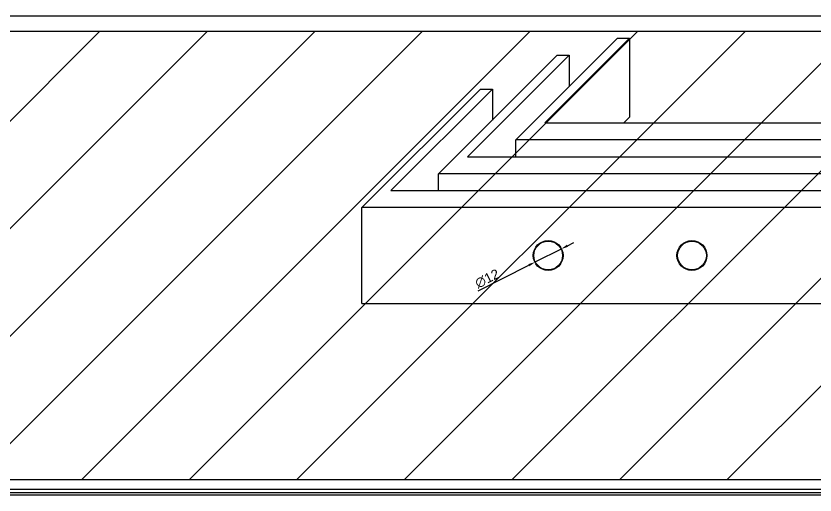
# Model space of a CAD drawing. Header units: millimetres. Extents: x 0 to 69574, y -5 to 41746.
# Drawn here: x 39227.6 to 39561, y 32761.4 to 32961.4 of the extents above; entities that cross this region are included whole.
import ezdxf

# ---------------------------------------------------------------- set-up
doc = ezdxf.new("R2010")
doc.units = ezdxf.units.MM
doc.layers.add('000-PI-Oprema', color=30, linetype='Continuous', lineweight=5)
doc.layers.add('000-PI-ORMAR', color=2, linetype='Continuous')
doc.layers.add('004-PI-DIN Šina', color=3, linetype='Continuous')
doc.styles.get("Standard").update_dxf_attribs({"font": 'arial.ttf'})
doc.dimstyles.new('ISO-25', dxfattribs={"dimtxt": 4, "dimasz": 3, "dimexe": 1.25, "dimexo": 0.625, "dimtad": 1, "dimtxsty": 'Standard', "dimcen": 3, "dimadec": 0, "dimazin": 0, "dimtfac": 1, "dimtmove": 0, "dimatfit": 3, "dimfxl": 1, "dimarcsym": 0})

# ---------------------------------------------------------------- blocks, each defined once
blk = doc.blocks.new('*D1556')
at = {"layer": '004-PI-DIN Šina', "color": 0, "lineweight": -2, "ltscale": 0.25, "transparency": 16777216}
for p, q in [((39457.71, 32865.45), (39460.39, 32866.79)), ((39455.03, 32864.1), (39444.31, 32858.71)), ((39420.45, 32846.72), (39441.63, 32857.36))]:
    blk.add_line(p, q, dxfattribs=at)
at = {"layer": '004-PI-DIN Šina', "color": 0, "ltscale": 0.25, "transparency": 16777216}
for points in [[(39457.49, 32865.89), (39457.94, 32865), (39455.03, 32864.1)], [(39441.41, 32857.81), (39441.85, 32856.92), (39444.31, 32858.71)]]:
    blk.add_solid(points, dxfattribs=at)
at = {"layer": 'Defpoints', "color": 0, "ltscale": 0.25, "transparency": 16777216}
for p in [(39455.03, 32864.1), (39444.31, 32858.71)]:
    blk.add_point(p, dxfattribs=at)
at = {"layer": '004-PI-DIN Šina', "color": 0, "ltscale": 0.25, "transparency": 16777216, "insert": (39424.25, 32851.74), "char_height": 4, "attachment_point": 5, "rotation": 26.6823}
blk.add_mtext('∅12', dxfattribs=at)

msp = doc.modelspace()

# ---------------------------------------------------------------- hatches: boundary and pattern name
at = {"layer": '000-PI-Oprema', "ltscale": 0.25, "transparency": 33554687}
h = msp.add_hatch(dxfattribs=at)
h.set_pattern_fill('ANSI31', color=256, scale=10)
h.set_pattern_definition([(45, (-6538.43, -8670.128), (-22.45064, 22.45064), [])])
h.paths.add_polyline_path([(40005.672, 32954.904), (39013.672, 32954.904), (39013.672, 32767.904), (40005.672, 32767.904)])

# ---------------------------------------------------------------- linework, layer by layer
at = {"layer": '000-PI-ORMAR'}
for p, q in [((39054.172, 32961.404), (39987.172, 32961.404)), ((40005.672, 32954.904), (39013.672, 32954.904)), ((39013.672, 32767.904), (40005.672, 32767.904)), ((39029.922, 32767.904), (39597.422, 32767.904)), ((39029.922, 32763.904), (39597.422, 32763.904)), ((39609.684, 32761.404), (39017.684, 32761.404)), ((39029.922, 32762.404), (39597.422, 32762.404)), ((39965.172, 32761.404), (39032.172, 32761.404))]:
    msp.add_line(p, q, dxfattribs=at)
at = {"layer": '004-PI-DIN Šina', "ltscale": 0.25, "transparency": 33554508}
for p, q in [((39436.176, 32909.688), (39478.602, 32952.114)), ((39448.247, 32916.759), (39483.602, 32952.114)), ((39478.602, 32952.114), (39483.602, 32952.114)), ((39483.602, 32952.114), (39483.602, 32919.185)), ((39403.963, 32895.546), (39453.46, 32945.043)), ((39416.034, 32902.617), (39458.46, 32945.043)), ((39453.46, 32945.043), (39458.46, 32945.043)), ((39458.46, 32945.043), (39458.46, 32931.972)), ((39371.892, 32881.404), (39421.389, 32930.901)), ((39383.963, 32888.475), (39426.389, 32930.901)), ((39421.389, 32930.901), (39426.389, 32930.901)), ((39426.389, 32930.901), (39426.389, 32917.972)), ((39448.247, 32916.759), (39455.318, 32923.83)), ((39481.176, 32916.759), (39483.602, 32919.185)), ((39448.247, 32916.759), (39967.387, 32916.759)), ((39416.034, 32902.617), (39981.529, 32902.617)), ((39383.963, 32888.475), (40002.743, 32888.475))]:
    msp.add_line(p, q, dxfattribs=at)
at = {"layer": '004-PI-DIN Šina', "transparency": 33554508}
for p, q in [((39436.176, 32902.617), (39436.176, 32909.688)), ((39960.316, 32909.688), (39436.176, 32909.688)), ((39974.458, 32895.546), (39403.963, 32895.546)), ((39403.963, 32888.475), (39403.963, 32895.546)), ((39995.672, 32881.404), (39371.892, 32881.404)), ((39371.892, 32841.404), (39371.892, 32881.404)), ((39371.892, 32841.404), (39995.672, 32841.404))]:
    msp.add_line(p, q, dxfattribs=at)
at = {"layer": '004-PI-DIN Šina', "ltscale": 0.25, "transparency": 33554508}
for centre, radius in [((39449.672, 32861.404), 6.25), ((39449.672, 32861.404), 6), ((39509.672, 32861.404), 6.25), ((39509.672, 32861.404), 6)]:
    msp.add_circle(centre, radius, dxfattribs=at)

# ---------------------------------------------------------------- dimensions: what is measured, and where the dimension line sits
dim = msp.add_diameter_dim_2p(p1=(39455.033, 32864.098), p2=(39444.311, 32858.709), dimstyle='ISO-25', dxfattribs=at)
dim.commit()
dim.dimension.update_dxf_attribs({"geometry": '*D1556', "text_midpoint": (39425.499, 32849.255), "dimtype": 163})

doc.saveas('drawing.dxf')
